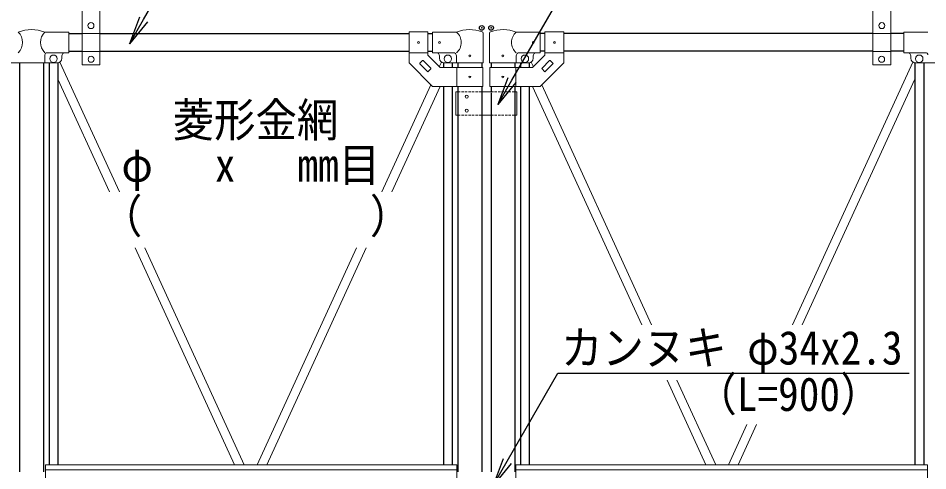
# Model space of a CAD drawing. Units: millimetres, scale not verified. Extents: x -6300 to 6300, y -4455 to 4455.
# Drawn here: x -3457 to -1512, y -939 to 29 of the extents above; entities that cross this region are included whole.
import ezdxf
from ezdxf.enums import TextEntityAlignment as Align

# ---------------------------------------------------------------- set-up
doc = ezdxf.new("R2010")
doc.units = ezdxf.units.MM
doc.header["$LTSCALE"] = 20
doc.header["$PDMODE"] = 32
doc.header["$PDSIZE"] = 10
doc.linetypes.add('USER2', pattern=[0.375, 0.25, -0.125])
for name, color, linetype, lineweight in [('0-1_D-STR-TXT', 7, 'Continuous', 25), ('0-2_D-STR3', 3, 'Continuous', 13), ('0-3_D-STR1', 1, 'Continuous', 25)]:
    doc.layers.add(name, color=color, linetype=linetype, lineweight=lineweight)
doc.layers.add('0-A_Defpoints', color=7, linetype='Continuous')
doc.styles.add('ＭＳ ゴシック', font='')
doc.styles.get('ＭＳ ゴシック').set_extended_font_data('MS Gothic')

# ---------------------------------------------------------------- blocks, each defined once
blk = doc.blocks.new('MLeader5')
at = {"layer": '0-1_D-STR-TXT'}
blk.add_line((-3180.74, 21.23), (-3219.4, -25.73), dxfattribs=at)
for points in [[(-3189.4, 26.23), (-3108.96, 165.55), (-2522.9, 165.55), (-2512.1, 165.55)], [(-3198.06, 31.23), (-3219.4, -25.73), (-3189.4, 26.23)]]:
    blk.add_lwpolyline(points, dxfattribs=at)
blk = doc.blocks.new('MLeader7')
at = {"layer": '0-1_D-STR-TXT'}
blk.add_line((-2402.78, -923.4), (-2441.44, -970.37), dxfattribs=at)
for points in [[(-2411.44, -918.4), (-2302.97, -730.52), (-1562.49, -730.52), (-1551.69, -730.52)], [(-2420.1, -913.4), (-2441.44, -970.37), (-2411.44, -918.4)]]:
    blk.add_lwpolyline(points, dxfattribs=at)
blk = doc.blocks.new('MLeader9')
at = {"layer": '0-1_D-STR-TXT'}
blk.add_line((-2392.51, -108.98), (-2431.17, -155.94), dxfattribs=at)
for points in [[(-2401.17, -103.98), (-2271.89, 119.95), (-1979.09, 119.95), (-1968.29, 119.95)], [(-2409.83, -98.98), (-2431.17, -155.94), (-2401.17, -103.98)]]:
    blk.add_lwpolyline(points, dxfattribs=at)

msp = doc.modelspace()

# ---------------------------------------------------------------- linework, layer by layer
at = {"layer": '0-2_D-STR3'}
for p, q in [((-3320.89, 62.07), (-3320.89, -70.93)), ((-3282.89, 62.07), (-3282.89, -70.93)), ((-1628.89, 62.07), (-1628.89, -70.93)), ((-1590.89, 62.07), (-1590.89, -70.93)), ((-3400.34, -0.93), (-3348.89, -0.93)), ((-3348.89, -0.93), (-3348.89, -44.93)), ((-3320.89, -3.71), (-3282.89, -3.71)), ((-2581.29, -0.68), (-2621.29, -0.68)), ((-2621.29, -0.68), (-2621.29, -66.93)), ((-2581.29, -0.68), (-2581.29, -50.36)), ((-2571.29, -0.93), (-2519.84, -0.93)), ((-2571.29, -0.93), (-2571.29, -44.93)), ((-2462.74, -66.93), (-2462.74, -3.24)), ((-2449.04, -66.93), (-2449.04, -3.24)), ((-2340.49, -0.93), (-2391.94, -0.93)), ((-2340.49, -0.93), (-2340.49, -44.93)), ((-2330.49, -0.68), (-2290.49, -0.68)), ((-2330.49, -0.68), (-2330.49, -50.36)), ((-2290.49, -0.68), (-2290.49, -66.93)), ((-1590.89, -3.71), (-1628.89, -3.71)), ((-1562.89, -0.93), (-1562.89, -44.93)), ((-1511.44, -0.93), (-1562.89, -0.93)), ((-3400.34, -49.63), (-3400.34, -66.93)), ((-3395.64, -44.93), (-3348.89, -44.93)), ((-3363.89, -51.93), (-3363.89, -56.93)), ((-3320.89, -42.16), (-3282.89, -42.16)), ((-2581.29, -45.18), (-2621.29, -45.18)), ((-2554.72, -76.93), (-2581.29, -50.36)), ((-2571.29, -44.93), (-2526.84, -44.93)), ((-2556.29, -51.93), (-2556.29, -56.93)), ((-2519.84, -66.93), (-2519.84, -51.93)), ((-2391.94, -66.93), (-2391.94, -51.93)), ((-2340.49, -44.93), (-2384.94, -44.93)), ((-2357.06, -76.93), (-2330.49, -50.36)), ((-2355.49, -51.93), (-2355.49, -56.93)), ((-2330.49, -45.18), (-2290.49, -45.18)), ((-1590.89, -42.16), (-1628.89, -42.16)), ((-1516.14, -44.93), (-1562.89, -44.93)), ((-1547.89, -51.93), (-1547.89, -56.93)), ((-3483.89, -66.93), (-3373.89, -66.93)), ((-3368.15, -65.12), (-3240.94, -342.85)), ((-3320.89, -70.93), (-3282.89, -70.93)), ((-2571.29, -116.93), (-2621.29, -66.93)), ((-2598.26, -67.62), (-2592.6, -61.96)), ((-2581.99, -85.3), (-2598.26, -69.03)), ((-2574.92, -78.23), (-2591.19, -61.96)), ((-2556.58, -75.07), (-2552.03, -65.12)), ((-2463.59, -76.93), (-2554.72, -76.93)), ((-2519.84, -66.93), (-2546.29, -66.93)), ((-2462.74, -66.93), (-2519.84, -66.93)), ((-2518.99, -76.93), (-2518.99, -116.93)), ((-2463.59, -76.93), (-2463.59, -116.93)), ((-2449.04, -66.93), (-2391.94, -66.93)), ((-2448.19, -76.93), (-2448.19, -116.93)), ((-2448.19, -76.93), (-2357.06, -76.93)), ((-2392.79, -76.93), (-2392.79, -116.93)), ((-2391.94, -66.93), (-2365.49, -66.93)), ((-2359.75, -65.12), (-2355.19, -75.07)), ((-2340.49, -116.93), (-2290.49, -66.93)), ((-2336.85, -78.23), (-2320.59, -61.96)), ((-2329.78, -85.3), (-2313.52, -69.03)), ((-2313.52, -67.62), (-2319.17, -61.96)), ((-1800.94, -626.93), (-1543.63, -65.12)), ((-1590.89, -70.93), (-1628.89, -70.93)), ((-1539.39, -67.35), (-1540.08, -66.66)), ((-1427.89, -66.93), (-1537.89, -66.93)), ((-2580.58, -85.3), (-2574.92, -79.64)), ((-2331.19, -85.3), (-2336.85, -79.64)), ((-3372.39, -101.49), (-3261.84, -342.85)), ((-2679.23, -342.85), (-2574.35, -113.87)), ((-2337.42, -113.87), (-2102.43, -626.93)), ((-1780.04, -626.93), (-1539.39, -101.49)), ((-2658.33, -342.85), (-2554.86, -116.93)), ((-2463.59, -116.93), (-2571.29, -116.93)), ((-2516.69, -128.88), (-2520.99, -128.88)), ((-2520.99, -128.88), (-2520.99, -178.88)), ((-2465.89, -128.88), (-2445.89, -128.88)), ((-2448.19, -116.93), (-2340.49, -116.93)), ((-2390.79, -128.88), (-2395.09, -128.88)), ((-2390.79, -128.88), (-2390.79, -178.88)), ((-2356.91, -116.93), (-2123.33, -626.93)), ((-2520.99, -178.88), (-2516.69, -178.88)), ((-2465.89, -178.88), (-2445.89, -178.88)), ((-2395.09, -178.88), (-2390.79, -178.88)), ((-3207.16, -462.23), (-2994.58, -926.38)), ((-3186.27, -462.23), (-2973.68, -926.38)), ((-2946.49, -926.38), (-2733.91, -462.23)), ((-2925.59, -926.38), (-2713.01, -462.23)), ((-2069.11, -745.31), (-1986.18, -926.38)), ((-2048.22, -745.31), (-1965.28, -926.38)), ((-1938.09, -926.38), (-1898.7, -840.37)), ((-1917.19, -926.38), (-1877.8, -840.37)), ((-2519.24, -926.38), (-3399.24, -926.38)), ((-3399.24, -926.38), (-3399.24, -1031.38)), ((-2519.24, -926.38), (-2519.24, -961.88)), ((-2392.54, -926.38), (-1512.54, -926.38)), ((-2392.54, -926.38), (-2392.54, -961.88)), ((-1512.54, -926.38), (-1512.54, -1031.38)), ((-2519.24, -936.88), (-3399.24, -936.88)), ((-2392.54, -936.88), (-1512.54, -936.88))]:
    msp.add_line(p, q, dxfattribs=at)
at = {"layer": '0-2_D-STR3', "linetype": 'USER2'}
for p, q in [((-2516.69, -128.88), (-2465.89, -128.88)), ((-2445.89, -128.88), (-2395.09, -128.88)), ((-2516.69, -178.88), (-2465.89, -178.88)), ((-2445.89, -178.88), (-2395.09, -178.88))]:
    msp.add_line(p, q, dxfattribs=at)
at = {"layer": '0-2_D-STR3'}
for centre, radius in [((-3301.89, 13.07), 6.5), ((-1609.89, 13.07), 6.5), ((-1609.89, 13.07), 6.5), ((-2601.29, -22.93), 2), ((-2556.29, -22.93), 2), ((-2355.49, -22.93), 2), ((-2310.49, -22.93), 2), ((-3381.89, -57.93), 8), ((-3301.37, -58.93), 6.5), ((-3301.37, -58.93), 6.5), ((-2538.29, -57.93), 8), ((-2491.29, -51.93), 2), ((-2420.49, -51.93), 2), ((-2373.49, -57.93), 8), ((-1610.4, -58.93), 6.5), ((-1610.4, -58.93), 6.5), ((-1529.89, -57.93), 8), ((-2491.29, -96.93), 2), ((-2420.49, -96.93), 2)]:
    msp.add_circle(centre, radius, dxfattribs=at)
for centre, radius, start, end in [((-3428.89, -75.66), 80, 69.0916, 110.9084), ((-2491.29, -75.66), 80, 70.77949, 110.9084), ((-2420.49, -75.66), 80, 69.0916, 109.22051), ((-3478.69, -22.93), 30.59, 314.01503, 45.98497), ((-3379.08, -22.93), 30.59, 134.01503, 225.98497), ((-2538.03, -22.93), 28.55, 309.59418, 50.40582), ((-2466.04, -3.24), 3.3, 0, 70.77949), ((-2445.74, -3.24), 3.3, 109.22051, 180), ((-2373.74, -22.93), 28.55, 129.59418, 230.40582), ((-3395.64, -49.63), 4.7, 90, 180), ((-3373.89, -56.93), 10, 270, 0), ((-3356.89, -51.93), 7, 90, 180), ((-2563.29, -51.93), 7, 0, 90), ((-2546.29, -56.93), 10, 180, 270), ((-2526.84, -51.93), 7, 0, 90), ((-2384.94, -51.93), 7, 90, 180), ((-2365.49, -56.93), 10, 270, 0), ((-2348.49, -51.93), 7, 90, 180), ((-1554.89, -51.93), 7, 0, 90), ((-1537.89, -56.93), 10, 180, 270), ((-1516.14, -49.63), 4.7, 0, 90), ((-2597.55, -68.33), 1, 135, 225), ((-2591.89, -62.67), 1, 45, 135), ((-2319.88, -62.67), 1, 45, 135), ((-2314.22, -68.33), 1, 315, 45), ((-2581.29, -84.59), 1, 225, 315), ((-2575.63, -78.93), 1, 315, 45), ((-2336.14, -78.93), 1, 135, 225), ((-2330.49, -84.59), 1, 225, 315)]:
    msp.add_arc(centre, radius, start, end, dxfattribs=at)
for centre in [(-2497.82, -138.88), (-2497.82, -168.88)]:
    msp.add_ellipse(centre, major_axis=(0, -3.25), ratio=0.965793, dxfattribs=at)
at = {"layer": '0-3_D-STR1'}
for p, q in [((-3348.89, -3.88), (-3320.89, -3.88)), ((-3282.89, -3.88), (-2621.29, -3.88)), ((-2581.29, -3.88), (-2571.29, -3.88)), ((-2330.49, -3.88), (-2340.49, -3.88)), ((-1628.89, -3.88), (-2290.49, -3.88)), ((-1562.89, -3.88), (-1590.89, -3.88)), ((-3348.89, -41.98), (-3320.89, -41.98)), ((-3282.89, -41.98), (-2621.29, -41.98)), ((-2581.29, -41.98), (-2571.29, -41.98)), ((-2330.49, -41.98), (-2340.49, -41.98)), ((-1628.89, -41.98), (-2290.49, -41.98)), ((-1562.89, -41.98), (-1590.89, -41.98)), ((-3454.29, -66.93), (-3454.29, -941.38)), ((-3403.49, -66.93), (-3403.49, -941.38)), ((-3391.39, -66.93), (-3391.39, -926.38)), ((-3372.39, -66.93), (-3372.39, -926.38)), ((-2547.79, -66.93), (-2547.79, -76.93)), ((-2528.79, -66.93), (-2528.79, -76.93)), ((-2516.69, -66.93), (-2516.69, -76.93)), ((-2465.89, -66.93), (-2465.89, -76.93)), ((-2445.89, -66.93), (-2445.89, -76.93)), ((-2395.09, -66.93), (-2395.09, -76.93)), ((-2382.99, -66.93), (-2382.99, -76.93)), ((-2363.99, -66.93), (-2363.99, -76.93)), ((-1539.39, -66.93), (-1539.39, -926.38)), ((-1520.39, -66.93), (-1520.39, -926.38)), ((-2547.79, -116.93), (-2547.79, -926.38)), ((-2528.79, -116.93), (-2528.79, -926.38)), ((-2516.69, -116.93), (-2516.69, -128.88)), ((-2516.69, -128.88), (-2516.69, -941.38)), ((-2465.89, -116.93), (-2465.89, -128.88)), ((-2465.89, -128.88), (-2465.89, -941.38)), ((-2445.89, -116.93), (-2445.89, -128.88)), ((-2445.89, -130.56), (-2445.89, -941.38)), ((-2395.09, -116.93), (-2395.09, -128.88)), ((-2395.09, -128.88), (-2395.09, -941.38)), ((-2382.99, -116.93), (-2382.99, -926.38)), ((-2363.99, -116.93), (-2363.99, -926.38))]:
    msp.add_line(p, q, dxfattribs=at)
at = {"layer": '0-A_Defpoints'}
for p in [(-2465.89, 8.06), (-2445.89, 8.06)]:
    msp.add_point(p, dxfattribs=at)

# ---------------------------------------------------------------- block references
at = {"layer": '0-1_D-STR-TXT'}
for name in ['MLeader5', 'MLeader9', 'MLeader7']:
    msp.add_blockref(name, (0, 0), dxfattribs=at)

# ---------------------------------------------------------------- texts
at = {"layer": '0-1_D-STR-TXT', "style": 'ＭＳ ゴシック', "width": 0.9}
for s, p in [('菱形金網', (-3126.9, -246.44)), ('φ   x   mm目', (-3236.54, -342.47)), ('（\u3000\u3000   \u3000\u3000）', (-3280.4, -452.12)), ('カンヌキ φ34x2.3', (-2296.15, -733.61)), ('（L=900）', (-2008.73, -832.83))]:
    msp.add_text(s, height=72.14, dxfattribs=at).set_placement(p, align=Align.BOTTOM_LEFT)

doc.saveas('drawing.dxf')
